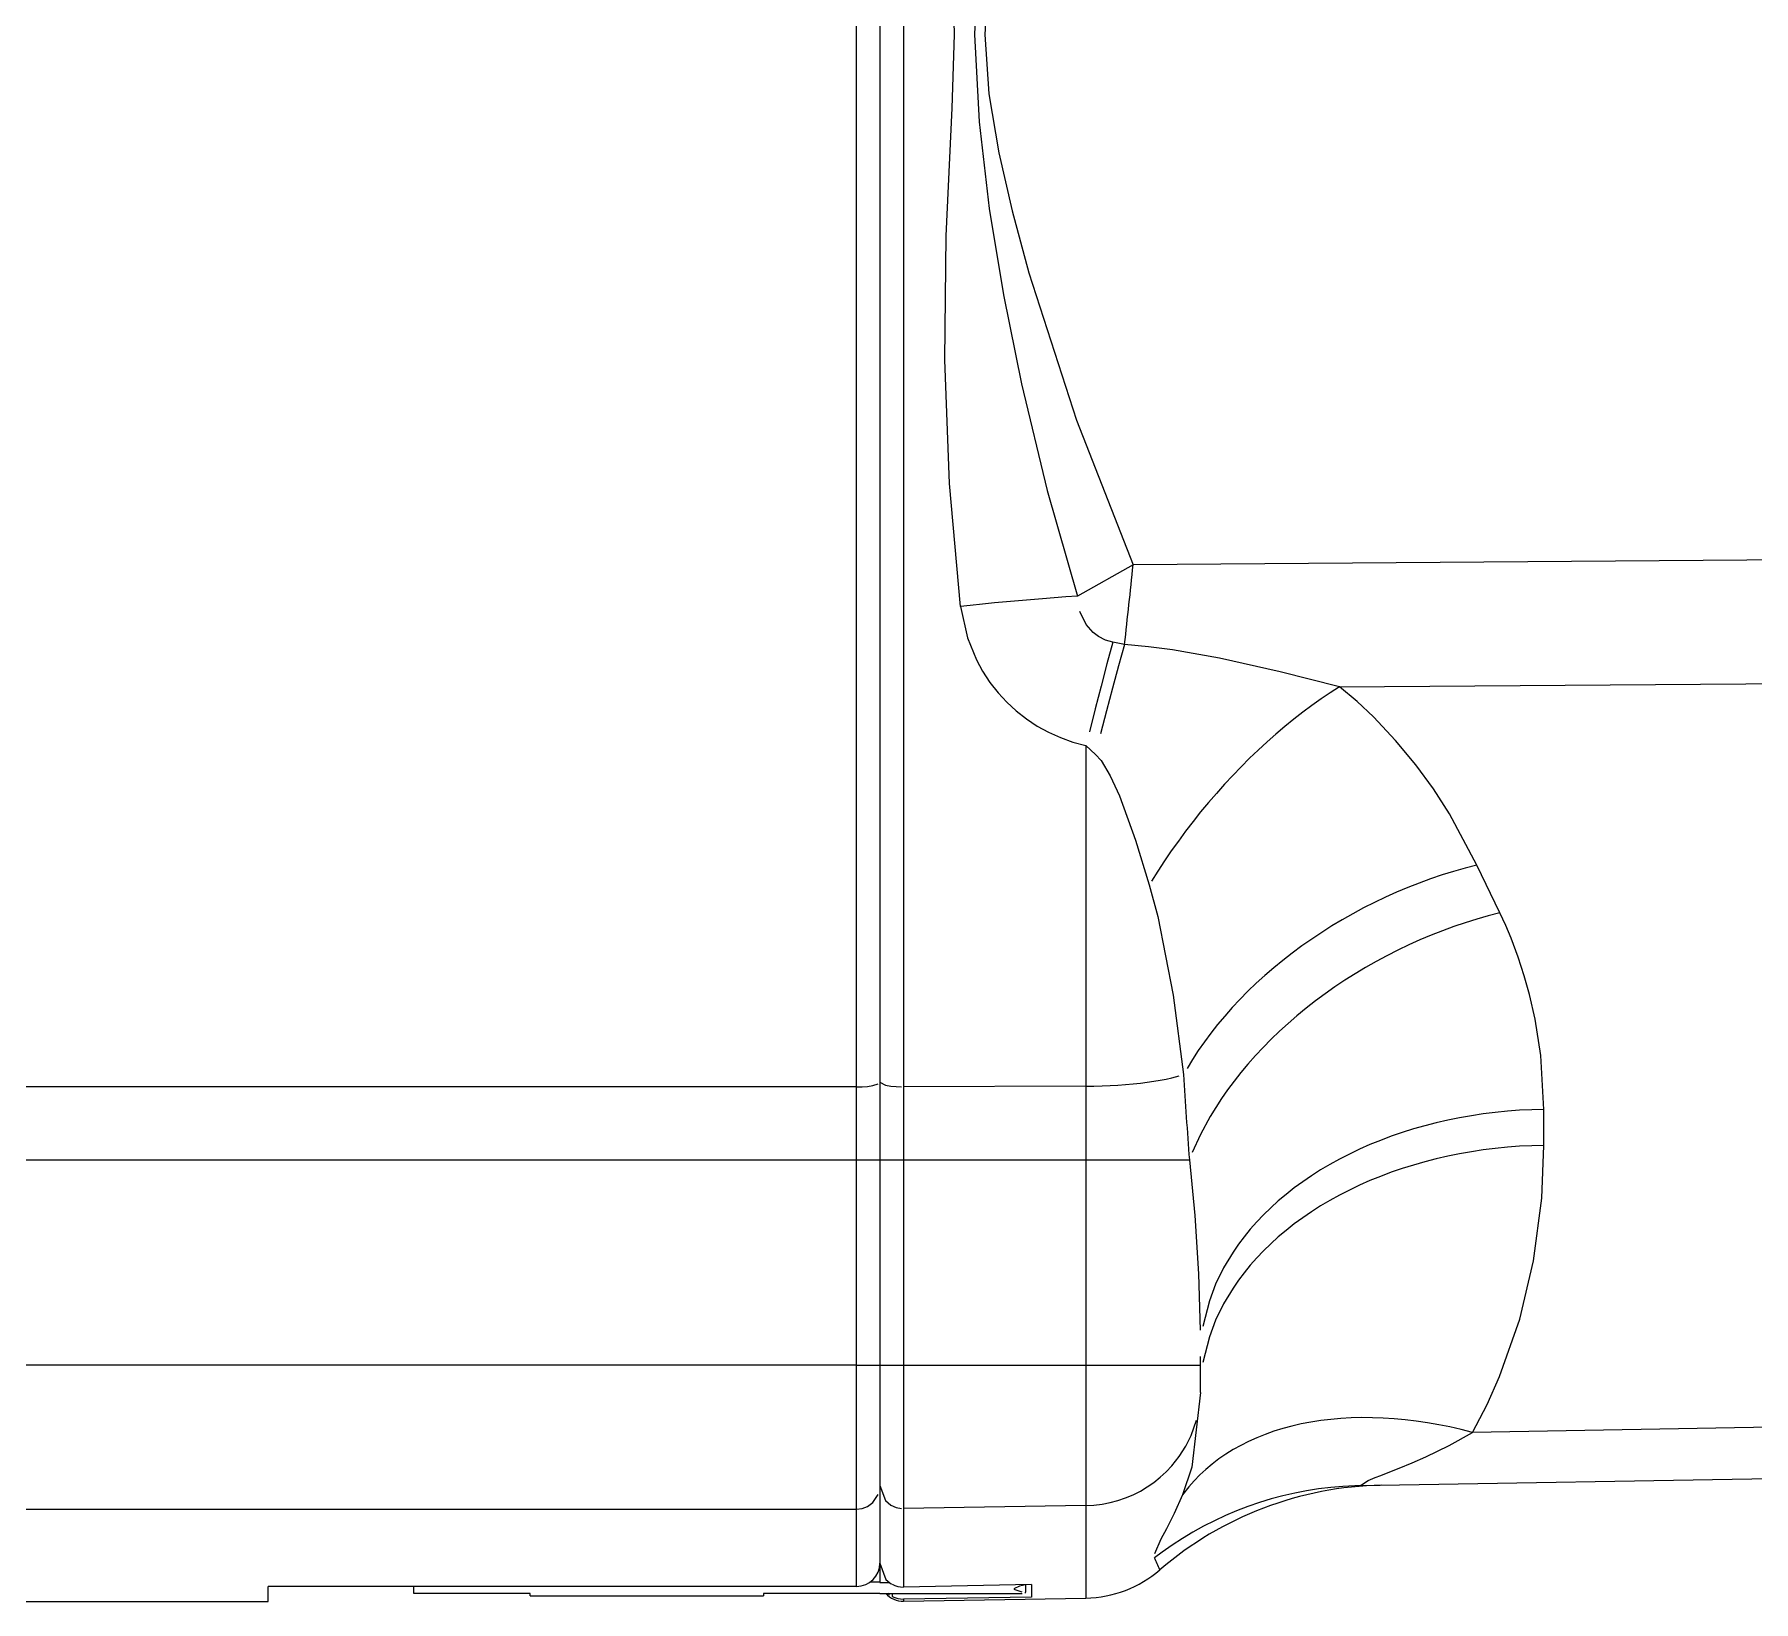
# Model space of a CAD drawing. Header units: millimetres. Extents: x 441156 to 441876, y 4514765 to 4515211.
# Drawn here: x 441490.7089 to 441490.8565, y 4515045.8164 to 4515045.9509 of the extents above; entities that cross this region are included whole.
import ezdxf

# ---------------------------------------------------------------- set-up
doc = ezdxf.new("R2010")
doc.units = ezdxf.units.MM
doc.layers.add('Collettore SL', color=7, linetype='Continuous')

msp = doc.modelspace()

# ---------------------------------------------------------------- linework, layer by layer
at = {"layer": 'Collettore SL', "color": 254, "linetype": 'Continuous'}
for p, q in [((441490.7795003175, 4515045.860531724), (441490.7795003175, 4515046.041196711)), ((441490.7835352223, 4515046.041189302), (441490.7835352223, 4515045.860539134)), ((441490.7815003175, 4515046.040779471), (441490.7815003175, 4515045.860948964)), ((441490.8032317473, 4515045.905348449), (441490.7984533618, 4515045.902654652)), ((441490.9240875795, 4515045.906222251), (441490.8032317473, 4515045.905348449)), ((441490.8024935118, 4515045.898499773), (441490.8014796993, 4515045.898691252)), ((441490.8209411388, 4515045.894871503), (441490.9240875795, 4515045.895617265)), ((441490.7991748416, 4515045.889826969), (441490.7991748416, 4515045.860596085)), ((441490.7991748416, 4515045.889826969), (441490.8000148242, 4515045.889075791)), ((441490.8346987388, 4515045.875483094), (441490.8327155104, 4515045.879577453)), ((441490.7815003175, 4515045.860948964), (441490.7815003175, 4515045.854273122)), ((441490.7795003175, 4515045.860531724), (441490.5335003175, 4515045.860531724)), ((441490.7795003175, 4515045.854273122), (441490.7795003175, 4515045.860531724)), ((441490.7991748416, 4515045.860596085), (441490.7835352223, 4515045.860539134)), ((441490.7835352223, 4515045.860539134), (441490.7835352223, 4515045.854273122)), ((441490.7991748416, 4515045.860596085), (441490.7991748416, 4515045.854273122)), ((441490.8384767453, 4515045.855516978), (441490.8384767453, 4515045.858606759)), ((441490.5335003175, 4515045.854273122), (441490.7795003175, 4515045.854273122)), ((441490.7795003175, 4515045.854273122), (441490.7815003175, 4515045.854273122)), ((441490.7795003175, 4515045.836661659), (441490.7795003175, 4515045.854273122)), ((441490.7815003175, 4515045.854273122), (441490.7835352223, 4515045.854273122)), ((441490.7815003175, 4515045.854273122), (441490.7815003175, 4515045.836661659)), ((441490.7835352223, 4515045.854273122), (441490.7991748416, 4515045.854273122)), ((441490.7835352223, 4515045.854273122), (441490.7835352223, 4515045.836661659)), ((441490.7991748416, 4515045.854273122), (441490.8080558159, 4515045.854273122)), ((441490.7991748416, 4515045.854273122), (441490.7991748416, 4515045.836661659)), ((441490.8090003175, 4515045.836661659), (441490.8090003175, 4515045.837396787)), ((441490.7795003175, 4515045.836661659), (441490.5335003175, 4515045.836661659)), ((441490.7795003175, 4515045.824305545), (441490.7795003175, 4515045.836661659)), ((441490.7795003175, 4515045.836661659), (441490.7815003175, 4515045.836661659)), ((441490.7815003175, 4515045.836661659), (441490.7835352223, 4515045.836661659)), ((441490.7815003175, 4515045.836661659), (441490.7815003175, 4515045.826282523)), ((441490.7835352223, 4515045.836661659), (441490.7835352223, 4515045.824340655)), ((441490.7835352223, 4515045.836661659), (441490.7991748416, 4515045.836661659)), ((441490.7991748416, 4515045.836661659), (441490.7991748416, 4515045.824610503)), ((441490.7991748416, 4515045.836661659), (441490.8090003175, 4515045.836661659)), ((441490.8090003175, 4515045.834493889), (441490.8090003175, 4515045.836661659)), ((441490.8090003175, 4515045.834307005), (441490.8090003175, 4515045.834493889)), ((441490.9240875795, 4515045.832483991), (441490.8323637774, 4515045.830882946)), ((441490.8227523857, 4515045.826322449), (441490.9240875795, 4515045.828091262)), ((441490.7815003175, 4515045.826282523), (441490.7815003175, 4515045.819677022)), ((441490.5335003175, 4515045.824305545), (441490.7795003175, 4515045.824305545)), ((441490.7795003175, 4515045.817672668), (441490.7795003175, 4515045.824305545)), ((441490.7991748416, 4515045.824610503), (441490.7835352223, 4515045.824340655)), ((441490.7835352223, 4515045.824340655), (441490.7835352223, 4515045.817612192)), ((441490.7991748416, 4515045.824610503), (441490.7991748416, 4515045.816671595)), ((441490.7815003175, 4515045.81967249), (441490.7815003175, 4515045.818020208)), ((441490.7795003175, 4515045.817672668), (441490.7290003175, 4515045.817659108)), ((441490.7290003175, 4515045.816363085), (441490.7290003175, 4515045.817659108)), ((441490.7415003175, 4515045.817060847), (441490.7415003175, 4515045.817662458)), ((441490.7515003175, 4515045.817060847), (441490.7415003175, 4515045.817060847)), ((441490.7515003175, 4515045.816863085), (441490.7515003175, 4515045.817060847)), ((441490.7515003175, 4515045.816863085), (441490.7715003175, 4515045.816863085)), ((441490.7815003175, 4515045.817066853), (441490.7715003175, 4515045.817066853)), ((441490.7715003175, 4515045.817066853), (441490.7715003175, 4515045.816863085)), ((441490.7815003175, 4515045.818020208), (441490.7806223029, 4515045.818020208)), ((441490.7815003175, 4515045.818020208), (441490.7815003175, 4515045.81801346)), ((441490.7815003175, 4515045.81801346), (441490.7822937941, 4515045.818015868)), ((441490.7815003175, 4515045.817066853), (441490.7926849187, 4515045.817052843)), ((441490.7825526535, 4515045.817065514), (441490.7825526535, 4515045.816815795)), ((441490.7945003175, 4515045.817838305), (441490.7835352223, 4515045.817612192)), ((441490.7945003175, 4515045.816754743), (441490.7835352223, 4515045.816576098)), ((441490.7940003175, 4515045.81780003), (441490.7940003175, 4515045.817827983)), ((441490.7940003175, 4515045.81780003), (441490.7940003175, 4515045.817172124)), ((441490.7940003175, 4515045.817083278), (441490.7940003175, 4515045.817172124)), ((441490.7945003175, 4515045.817838305), (441490.7945003175, 4515045.816754743)), ((441490.6890090253, 4515045.816363085), (441490.7290003175, 4515045.816363085)), ((441490.7835352223, 4515045.816398605), (441490.7991748416, 4515045.816671595)), ((441490.7835352223, 4515045.816576098), (441490.7835352223, 4515045.816398605))]:
    msp.add_line(p, q, dxfattribs=at)
for points in [[(441490.7884240033, 4515045.901776032, 0), (441490.7874847222, 4515045.912332582, 0), (441490.7870770353, 4515045.922947095, 0), (441490.7870765901, 4515045.922980535, 0), (441490.7871890601, 4515045.933586052, 0), (441490.7877130336, 4515045.944536785, 0), (441490.7879066557, 4515045.950864218, 0), (441490.78779794, 4515045.955405831, 0), (441490.7874033868, 4515045.963044068, 0), (441490.7871176834, 4515045.970685671, 0), (441490.7871056933, 4515045.98044146, 0), (441490.7872649259, 4515045.98531923, 0), (441490.7875355969, 4515045.990172441, 0), (441490.7884240033, 4515045.999952404, 0)], [(441490.7984533618, 4515045.999073784, 0), (441490.7957159177, 4515045.989462382, 0), (441490.7944997502, 4515045.984608127, 0), (441490.7933936988, 4515045.979738539, 0), (441490.7915073799, 4515045.969836995, 0), (441490.7905819006, 4515045.963562933, 0), (441490.7902081781, 4515045.960410953, 0), (441490.789909097, 4515045.957255681, 0), (441490.7896306648, 4515045.950864218, 0), (441490.7897324701, 4515045.947110323, 0), (441490.7900045242, 4515045.943364218, 0), (441490.7908879218, 4515045.935914047, 0), (441490.7920952, 4515045.928511527, 0), (441490.7936391391, 4515045.920864218, 0), (441490.7958604927, 4515045.911717207, 0), (441490.7984533618, 4515045.902654652, 0)], [(441490.8032317473, 4515045.996379986, 0), (441490.7984837514, 4515045.984313725, 0), (441490.7953895798, 4515045.975087341, 0), (441490.792767949, 4515045.965690242, 0), (441490.7916208783, 4515045.960573677, 0), (441490.7907752899, 4515045.955382804, 0), (441490.7905976717, 4515045.953565382, 0), (441490.7905039612, 4515045.951741927, 0), (441490.7904926694, 4515045.950864218, 0), (441490.7905880911, 4515045.948302466, 0), (441490.7908492663, 4515045.945751485, 0), (441490.7917109273, 4515045.940707861, 0), (441490.7928463722, 4515045.935721492, 0), (441490.7942678711, 4515045.930413287, 0), (441490.7983563383, 4515045.917768449, 0), (441490.8032317473, 4515045.905348449, 0)], [(441490.7984533618, 4515045.902654652, 0), (441490.7974607127, 4515045.902586358, 0), (441490.7964576916, 4515045.902512931, 0), (441490.7954455205, 4515045.902434464, 0), (441490.7944254328, 4515045.90235105, 0), (441490.7933986711, 4515045.902262791, 0), (441490.7923664865, 4515045.902169795, 0), (441490.7913301364, 4515045.902072175, 0), (441490.7902908836, 4515045.90197005, 0), (441490.7892499942, 4515045.901863545, 0), (441490.7884240033, 4515045.901776032, 0)], [(441490.8014796993, 4515045.898691252, 0), (441490.8012674577, 4515045.898740265, 0), (441490.8010586693, 4515045.898802031, 0), (441490.8008522085, 4515045.898877217, 0), (441490.8006547245, 4515045.898963249, 0), (441490.8004487292, 4515045.899069017, 0), (441490.8002502648, 4515045.899187959, 0), (441490.8000124643, 4515045.899355494, 0), (441490.799789249, 4515045.899541545, 0), (441490.7995764877, 4515045.899750331, 0), (441490.7993813108, 4515045.899975264, 0), (441490.7992021256, 4515045.900218057, 0), (441490.7990422259, 4515045.900473712, 0), (441490.7988989037, 4515045.900746675, 0), (441490.7987760288, 4515045.901029305, 0), (441490.7986643836, 4515045.901349152, 0), (441490.7985768309, 4515045.901676415, 0), (441490.7985117417, 4515045.902016186, 0), (441490.7984704183, 4515045.902359781, 0), (441490.7984533618, 4515045.902654652, 0)], [(441490.7884240033, 4515045.901776032, 0), (441490.7885577977, 4515045.900868472, 0), (441490.7887503871, 4515045.899971758, 0), (441490.7890063639, 4515045.899074494, 0), (441490.7893219473, 4515045.898196502, 0), (441490.7897751192, 4515045.897179747, 0), (441490.790308977, 4515045.896202788, 0), (441490.7909383269, 4515045.895247578, 0), (441490.791645315, 4515045.894347766, 0), (441490.7923853218, 4515045.893549538, 0), (441490.7931865567, 4515045.892811901, 0), (441490.7940671613, 4515045.892122929, 0), (441490.7950010091, 4515045.891506666, 0), (441490.7959765458, 4515045.890969784, 0), (441490.7969922079, 4515045.890511465, 0), (441490.7980694785, 4515045.890125602, 0), (441490.7991748416, 4515045.889826969, 0)], [(441490.8014796993, 4515045.898691252, 0), (441490.8012331451, 4515045.897774423, 0), (441490.8009847211, 4515045.896842755, 0), (441490.80073473, 4515045.895897386, 0), (441490.8004834762, 4515045.894939465, 0), (441490.800231266, 4515045.89397016, 0), (441490.7999784066, 4515045.892990652, 0), (441490.799725206, 4515045.892002135, 0), (441490.7994719728, 4515045.891005811, 0), (441490.7992190155, 4515045.890002897, 0), (441490.7991748416, 4515045.889826969, 0)], [(441490.8024935118, 4515045.898499773, 0), (441490.8022311145, 4515045.897587364, 0), (441490.8019697251, 4515045.896659391, 0), (441490.8017096621, 4515045.895716986, 0), (441490.8014512422, 4515045.894761296, 0), (441490.8011947803, 4515045.893793486, 0), (441490.8009405889, 4515045.892814736, 0), (441490.8006889776, 4515045.891826237, 0), (441490.800440253, 4515045.890829194, 0), (441490.8001947182, 4515045.889824822, 0), (441490.8000148242, 4515045.889075791, 0)], [(441490.8209411388, 4515045.894871503, 0), (441490.8158494714, 4515045.896160665, 0), (441490.8106363863, 4515045.897331601, 0), (441490.8066049389, 4515045.898045086, 0), (441490.8045554789, 4515045.898312273, 0), (441490.8024935118, 4515045.898499773, 0)], [(441490.8209411388, 4515045.894871503, 0), (441490.8201511483, 4515045.89436334, 0), (441490.8193627581, 4515045.893829955, 0), (441490.8185769288, 4515045.893271998, 0), (441490.8177946178, 4515045.892690147, 0), (441490.8170167783, 4515045.892085114, 0), (441490.816244358, 4515045.891457635, 0), (441490.8154782977, 4515045.890808473, 0), (441490.814719531, 4515045.890138421, 0), (441490.8139689823, 4515045.889448294, 0), (441490.813227566, 4515045.888738934, 0), (441490.8124961854, 4515045.888011203, 0), (441490.8117757315, 4515045.88726599, 0), (441490.8110670822, 4515045.886504203, 0), (441490.8103711007, 4515045.885726768, 0), (441490.8096886352, 4515045.884934634, 0), (441490.8090205169, 4515045.884128765, 0), (441490.80836756, 4515045.883310143, 0), (441490.80773056, 4515045.882479766, 0), (441490.8071102929, 4515045.881638646, 0), (441490.8065075144, 4515045.880787807, 0), (441490.805922959, 4515045.879928284, 0), (441490.8053573389, 4515045.879061128, 0), (441490.804811343, 4515045.878187393, 0), (441490.8046164159, 4515045.877865954, 0)], [(441490.8327155104, 4515045.879577453, 0), (441490.830368581, 4515045.883964566, 0), (441490.828991154, 4515045.886107774, 0), (441490.8274813294, 4515045.888183444, 0), (441490.8257514155, 4515045.890275183, 0), (441490.823845501, 4515045.892287248, 0), (441490.8224404662, 4515045.893603613, 0), (441490.8209411388, 4515045.894871503, 0)], [(441490.8000148242, 4515045.889075791, 0), (441490.8001470215, 4515045.888951799, 0), (441490.8002708226, 4515045.888819829, 0), (441490.800500709, 4515045.888535734, 0), (441490.8007120359, 4515045.888231747, 0), (441490.8008960842, 4515045.887935422, 0), (441490.8012734709, 4515045.887242813, 0), (441490.8016788604, 4515045.886384504, 0), (441490.8020488333, 4515045.885511281, 0), (441490.8034212509, 4515045.881698484, 0), (441490.8046164159, 4515045.877865954, 0)], [(441490.8327155104, 4515045.879577453, 0), (441490.8317222057, 4515045.879319257, 0), (441490.8307307492, 4515045.879035534, 0), (441490.8297423486, 4515045.878726631, 0), (441490.8287582083, 4515045.878392924, 0), (441490.8277795272, 4515045.878034818, 0), (441490.8268074978, 4515045.87765275, 0), (441490.8258433043, 4515045.877247187, 0), (441490.8248881213, 4515045.876818622, 0), (441490.8239431128, 4515045.876367576, 0), (441490.8230094299, 4515045.875894601, 0), (441490.8220882103, 4515045.87540027, 0), (441490.8211805763, 4515045.874885189, 0), (441490.8202876338, 4515045.874349983, 0), (441490.8194104706, 4515045.873795305, 0), (441490.8185501554, 4515045.87322183, 0), (441490.8177077365, 4515045.872630258, 0), (441490.8168842401, 4515045.872021309, 0), (441490.8160806695, 4515045.871395725, 0), (441490.8152980038, 4515045.870754267, 0), (441490.8145371965, 4515045.870097718, 0), (441490.8137991747, 4515045.869426878, 0), (441490.8130848373, 4515045.868742564, 0), (441490.8123950548, 4515045.868045609, 0), (441490.8117306676, 4515045.867336864, 0), (441490.811092485, 4515045.86661719, 0), (441490.8104812847, 4515045.865887465, 0), (441490.8098978112, 4515045.865148578, 0), (441490.8093427754, 4515045.864401429, 0), (441490.8088168537, 4515045.863646929, 0), (441490.8083206866, 4515045.862885997, 0), (441490.8078548788, 4515045.86211956, 0), (441490.8075600088, 4515045.861603347, 0)], [(441490.8046164159, 4515045.877865954, 0), (441490.8049973902, 4515045.876515843, 0), (441490.8053425064, 4515045.875156968, 0), (441490.8066609637, 4515045.868414182, 0), (441490.8075600088, 4515045.861603347, 0)], [(441490.8346987388, 4515045.875483094, 0), (441490.8337059268, 4515045.875223856, 0), (441490.8327149623, 4515045.874939093, 0), (441490.8317270526, 4515045.874629151, 0), (441490.8307434014, 4515045.87429441, 0), (441490.829765207, 4515045.873935274, 0), (441490.8287936612, 4515045.873552184, 0), (441490.8278299478, 4515045.873145605, 0), (441490.8268752408, 4515045.872716033, 0), (441490.8259307034, 4515045.87226399, 0), (441490.8249974865, 4515045.87179003, 0), (441490.8240767269, 4515045.871294727, 0), (441490.8231695465, 4515045.870778685, 0), (441490.8222770505, 4515045.870242535, 0), (441490.8214003263, 4515045.869686929, 0), (441490.8205404421, 4515045.869112543, 0), (441490.8196984455, 4515045.868520077, 0), (441490.8188753623, 4515045.867910254, 0), (441490.8180721954, 4515045.867283816, 0), (441490.8172899232, 4515045.866641526, 0), (441490.8165294989, 4515045.865984167, 0), (441490.8157918489, 4515045.865312541, 0), (441490.8150778719, 4515045.864627464, 0), (441490.8143884378, 4515045.863929773, 0), (441490.8137243866, 4515045.863220315, 0), (441490.8130865273, 4515045.862499958, 0), (441490.8124756371, 4515045.861769577, 0), (441490.8118924601, 4515045.861030064, 0), (441490.811337707, 4515045.860282317, 0), (441490.8108120536, 4515045.859527249, 0), (441490.8103161403, 4515045.85876578, 0), (441490.8098505714, 4515045.857998838, 0), (441490.809415914, 4515045.857227356, 0), (441490.8090126977, 4515045.856452275, 0), (441490.8086414139, 4515045.855674539, 0), (441490.8083025147, 4515045.854895095, 0), (441490.8080558159, 4515045.854273122, 0)], [(441490.8384767453, 4515045.858606759, 0), (441490.8384734587, 4515045.859119435, 0), (441490.8384635867, 4515045.859632356, 0), (441490.8384471055, 4515045.860145606, 0), (441490.8384239838, 4515045.860659268, 0), (441490.8383941823, 4515045.861173422, 0), (441490.8383576542, 4515045.861688151, 0), (441490.838314345, 4515045.862203535, 0), (441490.8382641923, 4515045.862719649, 0), (441490.8382071258, 4515045.863236575, 0), (441490.838143067, 4515045.863754385, 0), (441490.8380719297, 4515045.864273153, 0), (441490.8379936193, 4515045.864792951, 0), (441490.837908033, 4515045.865313848, 0), (441490.8378150596, 4515045.865835909, 0), (441490.8377145794, 4515045.866359198, 0), (441490.8376064643, 4515045.866883775, 0), (441490.8374905773, 4515045.867409698, 0), (441490.8373667726, 4515045.867937018, 0), (441490.8372348956, 4515045.868465785, 0), (441490.8370947826, 4515045.868996042, 0), (441490.8369462607, 4515045.869527828, 0), (441490.836789148, 4515045.870061178, 0), (441490.8366232532, 4515045.870596117, 0), (441490.8364483754, 4515045.87113267, 0), (441490.8362643044, 4515045.871670848, 0), (441490.8360708204, 4515045.872210659, 0), (441490.8358676942, 4515045.872752102, 0), (441490.835654687, 4515045.873295167, 0), (441490.8354315504, 4515045.873839834, 0), (441490.8351980265, 4515045.874386072, 0), (441490.8349538481, 4515045.874933844, 0), (441490.8346987388, 4515045.875483094, 0)], [(441490.7795003175, 4515045.860531724, 0), (441490.7795701165, 4515045.860531978, 0), (441490.7796398305, 4515045.86053274, 0), (441490.7797093744, 4515045.86053401, 0), (441490.7797786637, 4515045.860535785, 0), (441490.7798476138, 4515045.860538063, 0), (441490.7799161409, 4515045.860540842, 0), (441490.7799841613, 4515045.860544118, 0), (441490.7800515922, 4515045.860547887, 0), (441490.7801183515, 4515045.860552145, 0), (441490.7801843578, 4515045.860556887, 0), (441490.7802495307, 4515045.860562106, 0), (441490.7803137908, 4515045.860567796, 0), (441490.7803770598, 4515045.860573951, 0), (441490.7804392606, 4515045.860580563, 0), (441490.7805003175, 4515045.860587624, 0), (441490.780560156, 4515045.860595125, 0), (441490.7806187033, 4515045.860603056, 0), (441490.780675888, 4515045.86061141, 0), (441490.7807316405, 4515045.860620175, 0), (441490.7807858927, 4515045.86062934, 0), (441490.7808385787, 4515045.860638894, 0), (441490.7808896342, 4515045.860648827, 0), (441490.7809389971, 4515045.860659124, 0), (441490.7809866071, 4515045.860669776, 0), (441490.7810324064, 4515045.860680767, 0), (441490.781076339, 4515045.860692086, 0), (441490.7811183515, 4515045.860703716, 0), (441490.7811583926, 4515045.860715646, 0), (441490.7811964137, 4515045.860727861, 0), (441490.7812323683, 4515045.860740344, 0), (441490.7812662127, 4515045.860753082, 0), (441490.7812979056, 4515045.860766058, 0), (441490.7813274084, 4515045.860779257, 0), (441490.7813546852, 4515045.860792663, 0), (441490.7813797027, 4515045.860806259, 0), (441490.7814024305, 4515045.86082003, 0), (441490.7814228409, 4515045.860833957, 0), (441490.781440909, 4515045.860848024, 0), (441490.7814566127, 4515045.860862215, 0), (441490.781469933, 4515045.860876511, 0), (441490.7814808536, 4515045.860890895, 0), (441490.7814893613, 4515045.86090535, 0), (441490.7814954456, 4515045.860919859, 0), (441490.7814990992, 4515045.860934403, 0), (441490.7815003175, 4515045.860948964, 0)], [(441490.7815003175, 4515045.86095631, 0), (441490.7815015359, 4515045.860941749, 0), (441490.7815051894, 4515045.860927206, 0), (441490.7815112737, 4515045.860912697, 0), (441490.7815197813, 4515045.860898242, 0), (441490.781530702, 4515045.860883858, 0), (441490.7815440223, 4515045.860869561, 0), (441490.781559726, 4515045.860855371, 0), (441490.7815777941, 4515045.860841304, 0), (441490.7815982045, 4515045.860827376, 0), (441490.7816209323, 4515045.860813607, 0), (441490.7816459498, 4515045.86080001, 0), (441490.7816732266, 4515045.860786604, 0), (441490.7817027294, 4515045.860773404, 0), (441490.7817344223, 4515045.860760428, 0), (441490.7817682667, 4515045.86074769, 0), (441490.7818042213, 4515045.860735207, 0), (441490.7818422423, 4515045.860722993, 0), (441490.7818822835, 4515045.860711063, 0), (441490.781924296, 4515045.860699432, 0), (441490.7819682286, 4515045.860688114, 0), (441490.7820140278, 4515045.860677122, 0), (441490.7820616379, 4515045.860666472, 0), (441490.7821110007, 4515045.860656173, 0), (441490.7821620563, 4515045.86064624, 0), (441490.7822147423, 4515045.860636686, 0), (441490.7822689945, 4515045.860627521, 0), (441490.782324747, 4515045.860618756, 0), (441490.7823819317, 4515045.860610403, 0), (441490.782440479, 4515045.860602471, 0), (441490.7825003175, 4515045.86059497, 0), (441490.7825613744, 4515045.86058791, 0), (441490.7826235752, 4515045.860581297, 0), (441490.7826868442, 4515045.860575142, 0), (441490.7827511043, 4515045.860569452, 0), (441490.7828162772, 4515045.860564233, 0), (441490.7828822835, 4515045.860559491, 0), (441490.7829490428, 4515045.860555233, 0), (441490.7830164737, 4515045.860551464, 0), (441490.7830844941, 4515045.860548188, 0), (441490.7831530211, 4515045.860545409, 0), (441490.7832219713, 4515045.860543131, 0), (441490.7832912605, 4515045.860541356, 0), (441490.7833608045, 4515045.860540086, 0), (441490.7834305185, 4515045.860539325, 0), (441490.7835003175, 4515045.86053907, 0), (441490.7835352223, 4515045.860539134, 0)], [(441490.7991748416, 4515045.860596085, 0), (441490.799523677, 4515045.860598627, 0), (441490.7998718749, 4515045.860603706, 0), (441490.8002190109, 4515045.860611318, 0), (441490.8005646621, 4515045.860621452, 0), (441490.8009084074, 4515045.860634097, 0), (441490.801249828, 4515045.860649236, 0), (441490.801588508, 4515045.860666853, 0), (441490.8019240345, 4515045.860686924, 0), (441490.802255999, 4515045.860709427, 0), (441490.802583997, 4515045.860734332, 0), (441490.8029076288, 4515045.860761611, 0), (441490.8032265001, 4515045.860791229, 0), (441490.8035402225, 4515045.86082315, 0), (441490.8038484137, 4515045.860857336, 0), (441490.8041506982, 4515045.860893745, 0), (441490.8044467078, 4515045.860932333, 0), (441490.8047360819, 4515045.860973053, 0), (441490.8050184677, 4515045.861015854, 0), (441490.8052935214, 4515045.861060685, 0), (441490.8055609078, 4515045.861107493, 0), (441490.8058203011, 4515045.861156218, 0), (441490.8060713853, 4515045.861206802, 0), (441490.8063138545, 4515045.861259183, 0), (441490.8065474133, 4515045.861313297, 0), (441490.8067717771, 4515045.86136908, 0), (441490.8069866726, 4515045.861426461, 0), (441490.8071918379, 4515045.861485372, 0), (441490.8073870232, 4515045.861545742, 0), (441490.8075600088, 4515045.861603347, 0)], [(441490.8384767453, 4515045.858606759, 0), (441490.8374302388, 4515045.858580918, 0), (441490.8363856452, 4515045.858529267, 0), (441490.8353442372, 4515045.85845187, 0), (441490.8343072836, 4515045.85834882, 0), (441490.8332760477, 4515045.858220244, 0), (441490.8322517859, 4515045.858066297, 0), (441490.8312357462, 4515045.857887167, 0), (441490.8302291664, 4515045.857683074, 0), (441490.8292332729, 4515045.857454265, 0), (441490.8282492791, 4515045.857201018, 0), (441490.8272783837, 4515045.856923643, 0), (441490.8263217697, 4515045.856622478, 0), (441490.8253806026, 4515045.856297889, 0), (441490.8244560289, 4515045.855950273, 0), (441490.8235491753, 4515045.85558005, 0), (441490.8226611465, 4515045.855187676, 0), (441490.8217930245, 4515045.854773626, 0), (441490.8209458669, 4515045.854338404, 0), (441490.8201207058, 4515045.853882542, 0), (441490.8193185467, 4515045.853406594, 0), (441490.8185403668, 4515045.852911142, 0), (441490.8177871141, 4515045.852396786, 0), (441490.8170597065, 4515045.851864156, 0), (441490.8163590301, 4515045.8513139, 0), (441490.8156859387, 4515045.850746688, 0), (441490.8150412522, 4515045.850163211, 0), (441490.8144257562, 4515045.84956418, 0), (441490.8138402005, 4515045.848950326, 0), (441490.8132852985, 4515045.848322394, 0), (441490.8127617263, 4515045.847681152, 0), (441490.8122701218, 4515045.847027379, 0), (441490.8118110839, 4515045.846361874, 0), (441490.811385172, 4515045.845685446, 0), (441490.8109929048, 4515045.844998918, 0), (441490.8106347602, 4515045.84430313, 0), (441490.8103111748, 4515045.843598927, 0), (441490.8100225427, 4515045.842887168, 0), (441490.8097692156, 4515045.842168719, 0), (441490.809551502, 4515045.841444457, 0), (441490.8093696673, 4515045.840715263, 0), (441490.809223933, 4515045.839982025, 0), (441490.8091144765, 4515045.839245639, 0), (441490.8090414315, 4515045.838506999, 0), (441490.8090048867, 4515045.837767008, 0), (441490.8090003175, 4515045.837396787, 0)], [(441490.8384767453, 4515045.855516978, 0), (441490.8374302388, 4515045.855491136, 0), (441490.8363856452, 4515045.855439486, 0), (441490.8353442372, 4515045.855362088, 0), (441490.8343072836, 4515045.855259039, 0), (441490.8332760477, 4515045.855130462, 0), (441490.8322517859, 4515045.854976515, 0), (441490.8312357462, 4515045.854797386, 0), (441490.8302291664, 4515045.854593292, 0), (441490.8292332729, 4515045.854364483, 0), (441490.8282492791, 4515045.854111237, 0), (441490.8272783837, 4515045.853833862, 0), (441490.8263217697, 4515045.853532696, 0), (441490.8253806026, 4515045.853208108, 0), (441490.8244560289, 4515045.852860491, 0), (441490.8235491753, 4515045.85249027, 0), (441490.8226611465, 4515045.852097894, 0), (441490.8217930245, 4515045.851683844, 0), (441490.8209458669, 4515045.851248623, 0), (441490.8201207058, 4515045.85079276, 0), (441490.8193185467, 4515045.850316813, 0), (441490.8185403668, 4515045.84982136, 0), (441490.8177871141, 4515045.849307005, 0), (441490.8170597065, 4515045.848774375, 0), (441490.8163590301, 4515045.848224118, 0), (441490.8156859387, 4515045.847656907, 0), (441490.8150412522, 4515045.847073429, 0), (441490.8144257562, 4515045.846474399, 0), (441490.8138402005, 4515045.845860544, 0), (441490.8132852985, 4515045.845232612, 0), (441490.8127617263, 4515045.84459137, 0), (441490.8122701218, 4515045.843937598, 0), (441490.8118110839, 4515045.843272092, 0), (441490.811385172, 4515045.842595664, 0), (441490.8109929048, 4515045.841909138, 0), (441490.8106347602, 4515045.841213348, 0), (441490.8103111748, 4515045.840509146, 0), (441490.8100225427, 4515045.839797386, 0), (441490.8097692156, 4515045.839078938, 0), (441490.809551502, 4515045.838354675, 0), (441490.8093696673, 4515045.837625481, 0), (441490.809223933, 4515045.836892244, 0), (441490.8091144765, 4515045.836155858, 0), (441490.8090414315, 4515045.835417219, 0), (441490.8090048867, 4515045.834677227, 0), (441490.8090003175, 4515045.834307005, 0)], [(441490.8323637774, 4515045.830882946, 0), (441490.8335972467, 4515045.833268327, 0), (441490.8346762037, 4515045.835689324, 0), (441490.8363985902, 4515045.840610199, 0), (441490.836410251, 4515045.840650307, 0), (441490.8375813382, 4515045.845602979, 0), (441490.838294434, 4515045.850995661, 0), (441490.838431431, 4515045.85325502, 0), (441490.8384767453, 4515045.855516978, 0)], [(441490.8080558159, 4515045.854273122, 0), (441490.8081820835, 4515045.853162847, 0), (441490.8082894777, 4515045.852138217, 0), (441490.80838132, 4515045.851190221, 0), (441490.8084602702, 4515045.850310679, 0), (441490.8085284677, 4515045.849492257, 0), (441490.8085876427, 4515045.848728423, 0), (441490.8086392017, 4515045.848013386, 0), (441490.8086842949, 4515045.84734202, 0), (441490.8087238673, 4515045.846709793, 0), (441490.8087587002, 4515045.846112693, 0), (441490.8087894424, 4515045.845547166, 0), (441490.8088166355, 4515045.845010059, 0), (441490.8088407337, 4515045.844498566, 0), (441490.8088621197, 4515045.844010184, 0), (441490.8088811172, 4515045.843542675, 0), (441490.8088980009, 4515045.84309403, 0), (441490.8089130049, 4515045.842662446, 0), (441490.8089263294, 4515045.842246289, 0), (441490.8089381459, 4515045.841844082, 0), (441490.8089486014, 4515045.841454482, 0), (441490.8089578227, 4515045.84107626, 0), (441490.808965919, 4515045.840708294, 0), (441490.808972984, 4515045.840349548, 0), (441490.8089790989, 4515045.839999066, 0), (441490.8089843328, 4515045.83965596, 0), (441490.8089887457, 4515045.8393194, 0), (441490.8089923881, 4515045.838988611, 0), (441490.8089953031, 4515045.83866286, 0), (441490.8089975268, 4515045.83834145, 0), (441490.8089990887, 4515045.838023722, 0), (441490.8090000128, 4515045.837709039, 0), (441490.8090003175, 4515045.837396787, 0)], [(441490.7991748416, 4515045.824610503, 0), (441490.799523677, 4515045.824622544, 0), (441490.7998718749, 4515045.824646613, 0), (441490.8002190109, 4515045.824682678, 0), (441490.8005646621, 4515045.824730697, 0), (441490.8009084074, 4515045.824790611, 0), (441490.801249828, 4515045.824862347, 0), (441490.801588508, 4515045.824945818, 0), (441490.8019240345, 4515045.825040921, 0), (441490.802255999, 4515045.825147541, 0), (441490.802583997, 4515045.825265548, 0), (441490.8029076288, 4515045.825394799, 0), (441490.8032265001, 4515045.825535135, 0), (441490.8035402225, 4515045.825686387, 0), (441490.8038484137, 4515045.825848369, 0), (441490.8041506982, 4515045.826020883, 0), (441490.8044467078, 4515045.826203722, 0), (441490.8047360819, 4515045.82639666, 0), (441490.8050184677, 4515045.826599464, 0), (441490.8052935214, 4515045.826811885, 0), (441490.8055609078, 4515045.827033667, 0), (441490.8058203011, 4515045.827264537, 0), (441490.8060713853, 4515045.827504216, 0), (441490.8063138545, 4515045.82775241, 0), (441490.8065474133, 4515045.828008818, 0), (441490.8067717771, 4515045.828273126, 0), (441490.8069866726, 4515045.828545013, 0), (441490.8071918379, 4515045.828824149, 0), (441490.8073870232, 4515045.829110192, 0), (441490.8075719905, 4515045.829402794, 0), (441490.8077465146, 4515045.829701599, 0), (441490.8079103827, 4515045.830006243, 0), (441490.8080633953, 4515045.830316354, 0), (441490.808205366, 4515045.830631555, 0), (441490.8083361217, 4515045.830951462, 0), (441490.8084555033, 4515045.831275684, 0), (441490.808563365, 4515045.831603827, 0), (441490.8086595758, 4515045.831935491, 0), (441490.8087440181, 4515045.832270273, 0), (441490.8088165893, 4515045.832607764, 0), (441490.8088772009, 4515045.832947552, 0), (441490.808925779, 4515045.833289225, 0), (441490.8089622644, 4515045.833632365, 0), (441490.8089866128, 4515045.833976555, 0), (441490.8089987945, 4515045.834321374, 0), (441490.8090003175, 4515045.834493889, 0)], [(441490.8090003175, 4515045.834307005, 0), (441490.8088276311, 4515045.831076667, 0), (441490.8082589931, 4515045.827907798, 0), (441490.8079102145, 4515045.826706666, 0), (441490.8074720755, 4515045.825515586, 0)], [(441490.8323637774, 4515045.830882946, 0), (441490.8313906143, 4515045.831130243, 0), (441490.8304192746, 4515045.831351398, 0), (441490.829450942, 4515045.83154614, 0), (441490.8284867961, 4515045.831714233, 0), (441490.8275280116, 4515045.831855473, 0), (441490.8265757566, 4515045.831969687, 0), (441490.8256311913, 4515045.832056736, 0), (441490.8246954665, 4515045.832116513, 0), (441490.8237697223, 4515045.832148946, 0), (441490.8228550865, 4515045.832153996, 0), (441490.8219526734, 4515045.832131656, 0), (441490.8210635826, 4515045.832081954, 0), (441490.8201888973, 4515045.83200495, 0), (441490.819329683, 4515045.831900738, 0), (441490.8184869866, 4515045.831769444, 0), (441490.8176618349, 4515045.83161123, 0), (441490.8168552332, 4515045.831426287, 0), (441490.816068164, 4515045.831214841, 0), (441490.8153015865, 4515045.83097715, 0), (441490.8145564345, 4515045.830713503, 0), (441490.8138336159, 4515045.830424221, 0), (441490.8131340114, 4515045.830109657, 0), (441490.8124584733, 4515045.829770194, 0), (441490.8118078245, 4515045.829406246, 0), (441490.811182858, 4515045.829018256, 0), (441490.810584335, 4515045.828606696, 0), (441490.8100129848, 4515045.828172069, 0), (441490.8094695035, 4515045.827714903, 0), (441490.8089545533, 4515045.827235756, 0), (441490.8084687614, 4515045.826735212, 0), (441490.8080127199, 4515045.82621388, 0), (441490.8075869842, 4515045.825672395, 0), (441490.8074720755, 4515045.825515586, 0)], [(441490.8227523857, 4515045.826322449, 0), (441490.8226994909, 4515045.826323093, 0), (441490.8226578944, 4515045.826327161, 0), (441490.8226282076, 4515045.826334814, 0), (441490.8226113386, 4515045.826345902, 0), (441490.8226071646, 4515045.82636151, 0), (441490.8226172325, 4515045.826381128, 0), (441490.8226556663, 4515045.826415549, 0), (441490.8227218079, 4515045.826457595, 0), (441490.8228156053, 4515045.826507509, 0), (441490.822934084, 4515045.826564121, 0), (441490.8230358239, 4515045.826609793, 0), (441490.8231481315, 4515045.826658312, 0), (441490.8234023579, 4515045.826763796, 0), (441490.8236930299, 4515045.826880373, 0), (441490.8240103184, 4515045.827005289, 0), (441490.824480854, 4515045.82718899, 0), (441490.8249798538, 4515045.827384088, 0), (441490.826046611, 4515045.827809107, 0), (441490.8271828348, 4515045.828281328, 0), (441490.8283500635, 4515045.828794656, 0), (441490.8303588521, 4515045.829765314, 0), (441490.8323637774, 4515045.830882946, 0)], [(441490.7795003175, 4515045.824305545, 0), (441490.7795701165, 4515045.824306749, 0), (441490.7796398305, 4515045.82431036, 0), (441490.7797093744, 4515045.824316375, 0), (441490.7797786637, 4515045.824324785, 0), (441490.7798476138, 4515045.82433558, 0), (441490.7799161409, 4515045.824348746, 0), (441490.7799841613, 4515045.824364269, 0), (441490.7800515922, 4515045.824382129, 0), (441490.7801183515, 4515045.824402304, 0), (441490.7801843578, 4515045.824424771, 0), (441490.7802495307, 4515045.8244495, 0), (441490.7803137908, 4515045.824476464, 0), (441490.7803770598, 4515045.824505626, 0), (441490.7804392606, 4515045.824536955, 0), (441490.7805003175, 4515045.824570409, 0), (441490.780560156, 4515045.82460595, 0), (441490.7806187033, 4515045.824643534, 0), (441490.780675888, 4515045.824683114, 0), (441490.7807316405, 4515045.824724643, 0), (441490.7807858927, 4515045.824768069, 0), (441490.7808385787, 4515045.824813342, 0), (441490.7808896342, 4515045.824860403, 0), (441490.7809389971, 4515045.824909198, 0), (441490.7809866071, 4515045.824959666, 0), (441490.7810324064, 4515045.825011746, 0), (441490.781076339, 4515045.825065373, 0), (441490.7811183515, 4515045.825120484, 0), (441490.7811583926, 4515045.825177011, 0), (441490.7811964137, 4515045.825234884, 0), (441490.7812323683, 4515045.825294034, 0), (441490.7812662127, 4515045.825354388, 0), (441490.7812979056, 4515045.825415873, 0), (441490.7813274084, 4515045.825478413, 0), (441490.7813546852, 4515045.825541934, 0), (441490.7813797027, 4515045.825606356, 0), (441490.7814024305, 4515045.825671603, 0), (441490.7814228409, 4515045.825737594, 0), (441490.781440909, 4515045.825804248, 0), (441490.7814566127, 4515045.825871486, 0), (441490.781469933, 4515045.825939224, 0), (441490.7814808536, 4515045.826007381, 0), (441490.7814893613, 4515045.826075872, 0), (441490.7814954456, 4515045.826144616, 0), (441490.7814990992, 4515045.826213527, 0), (441490.7815003175, 4515045.826282523, 0)], [(441490.7815003175, 4515045.826317333, 0), (441490.7815015359, 4515045.826248337, 0), (441490.7815051894, 4515045.826179425, 0), (441490.7815112737, 4515045.826110682, 0), (441490.7815197813, 4515045.82604219, 0), (441490.781530702, 4515045.825974034, 0), (441490.7815440223, 4515045.825906295, 0), (441490.781559726, 4515045.825839058, 0), (441490.7815777941, 4515045.825772404, 0), (441490.7815982045, 4515045.825706412, 0), (441490.7816209323, 4515045.825641166, 0), (441490.7816459498, 4515045.825576743, 0), (441490.7816732266, 4515045.825513223, 0), (441490.7817027294, 4515045.825450682, 0), (441490.7817344223, 4515045.825389197, 0), (441490.7817682667, 4515045.825328844, 0), (441490.7818042213, 4515045.825269694, 0), (441490.7818422423, 4515045.82521182, 0), (441490.7818822835, 4515045.825155294, 0), (441490.781924296, 4515045.825100183, 0), (441490.7819682286, 4515045.825046555, 0), (441490.7820140278, 4515045.824994476, 0), (441490.7820616379, 4515045.824944008, 0), (441490.7821110007, 4515045.824895213, 0), (441490.7821620563, 4515045.824848151, 0), (441490.7822147423, 4515045.824802879, 0), (441490.7822689945, 4515045.824759453, 0), (441490.782324747, 4515045.824717923, 0), (441490.7823819317, 4515045.824678343, 0), (441490.782440479, 4515045.824640759, 0), (441490.7825003175, 4515045.824605219, 0), (441490.7825613744, 4515045.824571764, 0), (441490.7826235752, 4515045.824540436, 0), (441490.7826868442, 4515045.824511273, 0), (441490.7827511043, 4515045.82448431, 0), (441490.7828162772, 4515045.824459581, 0), (441490.7828822835, 4515045.824437114, 0), (441490.7829490428, 4515045.824416939, 0), (441490.7830164737, 4515045.824399078, 0), (441490.7830844941, 4515045.824383556, 0), (441490.7831530211, 4515045.824370389, 0), (441490.7832219713, 4515045.824359594, 0), (441490.7832912605, 4515045.824351184, 0), (441490.7833608045, 4515045.82434517, 0), (441490.7834305185, 4515045.824341558, 0), (441490.7835003175, 4515045.824340354, 0), (441490.7835352223, 4515045.824340655, 0)], [(441490.8222650298, 4515045.826309952, 0), (441490.8212230608, 4515045.82625641, 0), (441490.8201835928, 4515045.826166404, 0), (441490.8191478925, 4515045.826040044, 0), (441490.8181172216, 4515045.825877483, 0), (441490.8170928358, 4515045.825678919, 0), (441490.8160759832, 4515045.825444595, 0), (441490.8150679027, 4515045.825174795, 0), (441490.8140698224, 4515045.824869849, 0), (441490.8130829584, 4515045.824530127, 0), (441490.812108513, 4515045.824156044, 0), (441490.8111476733, 4515045.823748057, 0), (441490.8102016101, 4515045.82330666, 0), (441490.8092714761, 4515045.822832393, 0), (441490.8083584043, 4515045.822325834, 0), (441490.8074635072, 4515045.821787599, 0), (441490.8065878752, 4515045.821218343, 0), (441490.805732575, 4515045.820618763, 0), (441490.8050692276, 4515045.820122032, 0)], [(441490.8227523857, 4515045.826322449, 0), (441490.8222650298, 4515045.826309952, 0)], [(441490.8074720755, 4515045.825515586, 0), (441490.8067478666, 4515045.823912763, 0), (441490.8060807626, 4515045.822618155, 0), (441490.8056079331, 4515045.821736638, 0), (441490.8052584525, 4515045.821036821, 0), (441490.8050581709, 4515045.820477121, 0), (441490.8050692276, 4515045.820122032, 0)], [(441490.7815003175, 4515045.81967249, 0), (441490.7815003805, 4515045.819655906, 0), (441490.7815056703, 4515045.819519703, 0), (441490.7815195526, 4515045.8193834, 0), (441490.7815423469, 4515045.81924646, 0), (441490.7815742337, 4515045.819109915, 0), (441490.7816243694, 4515045.818948593, 0), (441490.7816885039, 4515045.818788672, 0), (441490.781768602, 4515045.818628914, 0), (441490.7818148345, 4515045.818549941, 0), (441490.7818651341, 4515045.818472202, 0), (441490.7819383984, 4515045.81837119, 0), (441490.7820196492, 4515045.818272743, 0), (441490.7821104014, 4515045.81817634, 0), (441490.7821592091, 4515045.818129499, 0), (441490.7822100592, 4515045.818083989, 0), (441490.782288303, 4515045.8180199, 0), (441490.7823711829, 4515045.817959086, 0), (441490.7824150375, 4515045.817929599, 0), (441490.7824598177, 4515045.817901284, 0), (441490.7825058572, 4515045.817873979, 0), (441490.7825526535, 4515045.81784802, 0)], [(441490.7926849187, 4515045.817052843, 0), (441490.7927887763, 4515045.817052817, 0), (441490.7928923686, 4515045.817052993, 0), (441490.792997939, 4515045.817053385, 0), (441490.7931017014, 4515045.817053989, 0), (441490.7932000725, 4515045.817054774, 0), (441490.7932953424, 4515045.817055751, 0), (441490.793389438, 4515045.817056951, 0), (441490.793478868, 4515045.817058342, 0), (441490.7935606734, 4515045.817059869, 0), (441490.7936368918, 4515045.817061558, 0), (441490.7937089167, 4515045.817063459, 0), (441490.7937739452, 4515045.81706551, 0), (441490.7938299724, 4515045.817067636, 0), (441490.793878555, 4515045.817069881, 0), (441490.7939203966, 4515045.817072297, 0), (441490.7939536971, 4515045.817074809, 0), (441490.7939738538, 4515045.817076856, 0), (441490.7939883865, 4515045.817078942, 0), (441490.7939973276, 4515045.817081099, 0), (441490.7940003175, 4515045.817083278, 0)], [(441490.7940003175, 4515045.81780003, 0), (441490.7934656591, 4515045.817677898, 0), (441490.7931334757, 4515045.817562641, 0), (441490.7930062589, 4515045.817452416, 0), (441490.7930052926, 4515045.817443591, 0)], [(441490.7930052926, 4515045.817443591, 0), (441490.7930969506, 4515045.817351541, 0), (441490.793232039, 4515045.817302554, 0), (441490.793426945, 4515045.817256401, 0), (441490.7936836812, 4515045.817212788, 0), (441490.7940003175, 4515045.817172124, 0)]]:
    msp.add_polyline3d(points, dxfattribs=at)
for centre, radius, start, end in [((441489.9786574426, 4515045.990590848), 0.828967909880402, 353.6217698666696, 354.0978732362497), ((441491.1942912321, 4515045.88417873), 0.3873906038886354, 183.3408421101135, 184.4274894096477), ((441490.8251007197, 4515045.796358869), 0.03000000000000003, 91.00000001146776, 130.7312606394195), ((441490.7794967635, 4515045.819673538), 0.002002029928240834, 270.1017683447124, 0.09961835923514178), ((441490.7832982314, 4515045.80986142), 0.02406774707278903, 22.55289446158876, 25.23437746070866), ((441490.7990003175, 4515045.826670072), 0.01000000000000001, 271.0000000114678, 310.7308381725586), ((441490.7835003175, 4515045.818398301), 0.00199999999999978, 221.7627342469153, 271.0000000114678), ((441490.7835229559, 4515045.81861744), 0.002046250973943842, 229.3132671644415, 241.6946555359637), ((441490.7834936692, 4515045.819605034), 0.001993216761749794, 241.8275294891071, 271.1945109614894), ((441490.7835030058, 4515045.818577183), 0.002001390019013005, 241.6510350385418, 270.9223543021002)]:
    msp.add_arc(centre, radius, start, end, dxfattribs=at)

doc.saveas('drawing.dxf')
